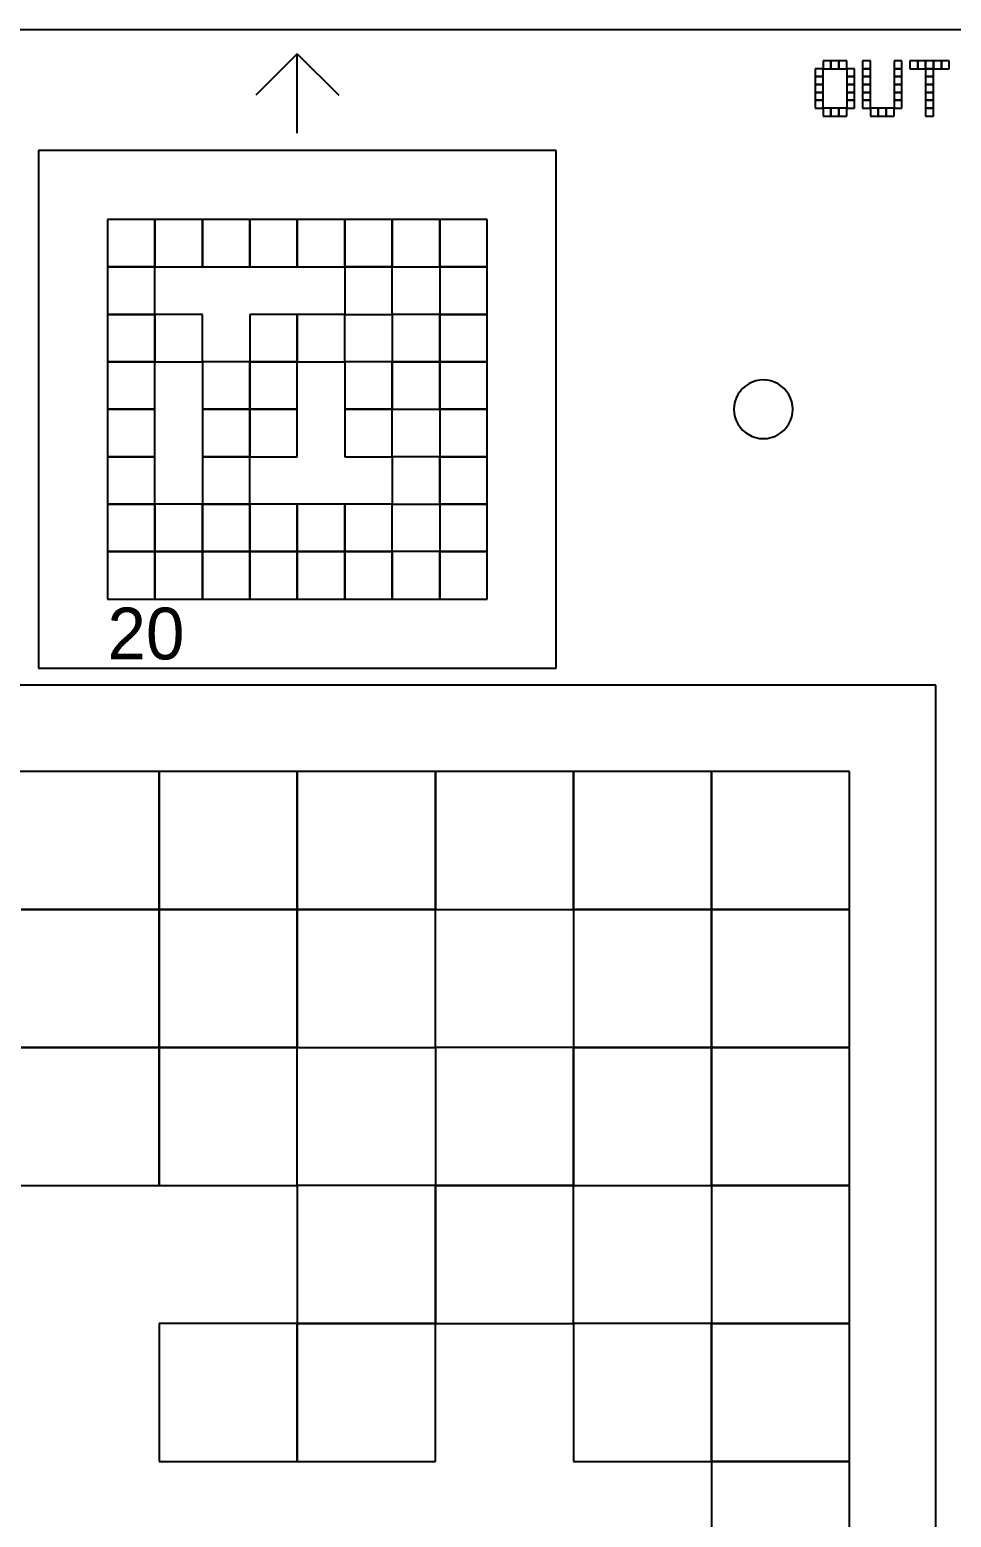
# Model space of a CAD drawing. Extents: x 0 to 150, y -8 to 159.
# Drawn here: x 59.5 to 112.9, y 63.8 to 150 of the extents above; entities that cross this region are included whole.
import ezdxf

# ---------------------------------------------------------------- set-up
doc = ezdxf.new("R2010")
doc.units = 0
for name, color, linetype in [('BLACK_POCKET', 7, 'CONTINUOUS'), ('BOARD_TEXT', 2, 'CONTINUOUS'), ('CUT', 1, 'CONTINUOUS'), ('LABEL', 3, 'CONTINUOUS'), ('MOUNT_HOLE', 5, 'CONTINUOUS'), ('ORIENTATION', 1, 'CONTINUOUS'), ('QUIET_ZONE', 4, 'CONTINUOUS'), ('TAG_BOUNDARY', 8, 'CONTINUOUS')]:
    doc.layers.add(name, color=color, linetype=linetype)

msp = doc.modelspace()

# ---------------------------------------------------------------- linework, layer by layer
at = {"layer": 'BLACK_POCKET'}
for p, q in [((66.75, 139), (64, 139)), ((64, 139), (64, 136.25)), ((66.75, 136.25), (66.75, 139)), ((69.5, 139), (66.75, 139)), ((66.75, 139), (66.75, 136.25)), ((69.5, 136.25), (69.5, 139)), ((72.25, 139), (69.5, 139)), ((69.5, 139), (69.5, 136.25)), ((72.25, 136.25), (72.25, 139)), ((75, 139), (72.25, 139)), ((72.25, 139), (72.25, 136.25)), ((75, 136.25), (75, 139)), ((77.75, 139), (75, 139)), ((75, 139), (75, 136.25)), ((77.75, 136.25), (77.75, 139)), ((80.5, 139), (77.75, 139)), ((77.75, 139), (77.75, 136.25)), ((80.5, 136.25), (80.5, 139)), ((83.25, 139), (80.5, 139)), ((80.5, 139), (80.5, 136.25)), ((83.25, 136.25), (83.25, 139)), ((86, 139), (83.25, 139)), ((83.25, 139), (83.25, 136.25)), ((86, 136.25), (86, 139)), ((64, 136.25), (66.75, 136.25)), ((66.75, 136.25), (64, 136.25)), ((64, 136.25), (64, 133.5)), ((66.75, 136.25), (69.5, 136.25)), ((66.75, 133.5), (66.75, 136.25)), ((69.5, 136.25), (72.25, 136.25)), ((72.25, 136.25), (75, 136.25)), ((75, 136.25), (77.75, 136.25)), ((77.75, 136.25), (80.5, 136.25)), ((80.5, 136.25), (77.75, 136.25)), ((77.75, 136.25), (77.75, 133.5)), ((80.5, 136.25), (83.25, 136.25)), ((80.5, 133.5), (80.5, 136.25)), ((83.25, 136.25), (86, 136.25)), ((86, 136.25), (83.25, 136.25)), ((83.25, 136.25), (83.25, 133.5)), ((86, 133.5), (86, 136.25)), ((64, 133.5), (66.75, 133.5)), ((66.75, 133.5), (64, 133.5)), ((64, 133.5), (64, 130.75)), ((66.75, 130.75), (66.75, 133.5)), ((69.5, 133.5), (66.75, 133.5)), ((66.75, 133.5), (66.75, 130.75)), ((69.5, 130.75), (69.5, 133.5)), ((75, 133.5), (72.25, 133.5)), ((72.25, 133.5), (72.25, 130.75)), ((75, 130.75), (75, 133.5)), ((77.75, 133.5), (75, 133.5)), ((75, 133.5), (75, 130.75)), ((77.75, 133.5), (80.5, 133.5)), ((77.75, 130.75), (77.75, 133.5)), ((83.25, 133.5), (80.5, 133.5)), ((80.5, 133.5), (80.5, 130.75)), ((83.25, 133.5), (86, 133.5)), ((83.25, 130.75), (83.25, 133.5)), ((86, 133.5), (83.25, 133.5)), ((83.25, 133.5), (83.25, 130.75)), ((86, 130.75), (86, 133.5)), ((64, 130.75), (66.75, 130.75)), ((66.75, 130.75), (64, 130.75)), ((64, 130.75), (64, 128)), ((66.75, 130.75), (69.5, 130.75)), ((66.75, 128), (66.75, 130.75)), ((72.25, 130.75), (69.5, 130.75)), ((69.5, 130.75), (69.5, 128)), ((72.25, 130.75), (75, 130.75)), ((72.25, 128), (72.25, 130.75)), ((75, 130.75), (72.25, 130.75)), ((72.25, 130.75), (72.25, 128)), ((75, 130.75), (77.75, 130.75)), ((75, 128), (75, 130.75)), ((80.5, 130.75), (77.75, 130.75)), ((77.75, 130.75), (77.75, 128)), ((80.5, 130.75), (83.25, 130.75)), ((80.5, 128), (80.5, 130.75)), ((83.25, 130.75), (80.5, 130.75)), ((80.5, 130.75), (80.5, 128)), ((83.25, 130.75), (86, 130.75)), ((83.25, 128), (83.25, 130.75)), ((86, 130.75), (83.25, 130.75)), ((83.25, 130.75), (83.25, 128)), ((86, 128), (86, 130.75)), ((64, 128), (66.75, 128)), ((66.75, 128), (64, 128)), ((64, 128), (64, 125.25)), ((66.75, 125.25), (66.75, 128)), ((69.5, 128), (72.25, 128)), ((72.25, 128), (69.5, 128)), ((69.5, 128), (69.5, 125.25)), ((72.25, 128), (75, 128)), ((72.25, 125.25), (72.25, 128)), ((75, 128), (72.25, 128)), ((72.25, 128), (72.25, 125.25)), ((75, 125.25), (75, 128)), ((77.75, 128), (80.5, 128)), ((80.5, 128), (77.75, 128)), ((77.75, 128), (77.75, 125.25)), ((80.5, 128), (83.25, 128)), ((80.5, 125.25), (80.5, 128)), ((83.25, 128), (86, 128)), ((86, 128), (83.25, 128)), ((83.25, 128), (83.25, 125.25)), ((86, 125.25), (86, 128)), ((64, 125.25), (66.75, 125.25)), ((66.75, 125.25), (64, 125.25)), ((64, 125.25), (64, 122.5)), ((66.75, 122.5), (66.75, 125.25)), ((69.5, 125.25), (72.25, 125.25)), ((72.25, 125.25), (69.5, 125.25)), ((69.5, 125.25), (69.5, 122.5)), ((72.25, 125.25), (75, 125.25)), ((72.25, 122.5), (72.25, 125.25)), ((77.75, 125.25), (80.5, 125.25)), ((83.25, 125.25), (80.5, 125.25)), ((80.5, 125.25), (80.5, 122.5)), ((83.25, 125.25), (86, 125.25)), ((83.25, 122.5), (83.25, 125.25)), ((86, 125.25), (83.25, 125.25)), ((83.25, 125.25), (83.25, 122.5)), ((86, 122.5), (86, 125.25)), ((64, 122.5), (66.75, 122.5)), ((66.75, 122.5), (64, 122.5)), ((64, 122.5), (64, 119.75)), ((66.75, 119.75), (66.75, 122.5)), ((69.5, 122.5), (66.75, 122.5)), ((66.75, 122.5), (66.75, 119.75)), ((69.5, 122.5), (72.25, 122.5)), ((69.5, 119.75), (69.5, 122.5)), ((72.25, 122.5), (69.5, 122.5)), ((69.5, 122.5), (69.5, 119.75)), ((72.25, 119.75), (72.25, 122.5)), ((75, 122.5), (72.25, 122.5)), ((72.25, 122.5), (72.25, 119.75)), ((75, 119.75), (75, 122.5)), ((77.75, 122.5), (75, 122.5)), ((75, 122.5), (75, 119.75)), ((77.75, 119.75), (77.75, 122.5)), ((80.5, 122.5), (77.75, 122.5)), ((77.75, 122.5), (77.75, 119.75)), ((80.5, 122.5), (83.25, 122.5)), ((80.5, 119.75), (80.5, 122.5)), ((83.25, 122.5), (86, 122.5)), ((86, 122.5), (83.25, 122.5)), ((83.25, 122.5), (83.25, 119.75)), ((86, 119.75), (86, 122.5)), ((64, 119.75), (66.75, 119.75)), ((66.75, 119.75), (64, 119.75)), ((64, 119.75), (64, 117)), ((66.75, 119.75), (69.5, 119.75)), ((66.75, 117), (66.75, 119.75)), ((69.5, 119.75), (66.75, 119.75)), ((66.75, 119.75), (66.75, 117)), ((69.5, 119.75), (72.25, 119.75)), ((69.5, 117), (69.5, 119.75)), ((72.25, 119.75), (69.5, 119.75)), ((69.5, 119.75), (69.5, 117)), ((72.25, 119.75), (75, 119.75)), ((72.25, 117), (72.25, 119.75)), ((75, 119.75), (72.25, 119.75)), ((72.25, 119.75), (72.25, 117)), ((75, 119.75), (77.75, 119.75)), ((75, 117), (75, 119.75)), ((77.75, 119.75), (75, 119.75)), ((75, 119.75), (75, 117)), ((77.75, 119.75), (80.5, 119.75)), ((77.75, 117), (77.75, 119.75)), ((80.5, 119.75), (77.75, 119.75)), ((77.75, 119.75), (77.75, 117)), ((80.5, 117), (80.5, 119.75)), ((83.25, 119.75), (80.5, 119.75)), ((80.5, 119.75), (80.5, 117)), ((83.25, 119.75), (86, 119.75)), ((83.25, 117), (83.25, 119.75)), ((86, 119.75), (83.25, 119.75)), ((83.25, 119.75), (83.25, 117)), ((86, 117), (86, 119.75)), ((64, 117), (66.75, 117)), ((66.75, 117), (69.5, 117)), ((69.5, 117), (72.25, 117)), ((72.25, 117), (75, 117)), ((75, 117), (77.75, 117)), ((77.75, 117), (80.5, 117)), ((80.5, 117), (83.25, 117)), ((83.25, 117), (86, 117)), ((67, 107), (59, 107)), ((67, 99), (67, 107)), ((75, 107), (67, 107)), ((67, 107), (67, 99)), ((75, 99), (75, 107)), ((83, 107), (75, 107)), ((75, 107), (75, 99)), ((83, 99), (83, 107)), ((91, 107), (83, 107)), ((83, 107), (83, 99)), ((91, 99), (91, 107)), ((99, 107), (91, 107)), ((91, 107), (91, 99)), ((99, 99), (99, 107)), ((107, 107), (99, 107)), ((99, 107), (99, 99)), ((107, 99), (107, 107)), ((59, 99), (67, 99)), ((67, 99), (59, 99)), ((67, 99), (75, 99)), ((67, 91), (67, 99)), ((75, 99), (67, 99)), ((67, 99), (67, 91)), ((75, 99), (83, 99)), ((75, 91), (75, 99)), ((83, 99), (75, 99)), ((75, 99), (75, 91)), ((83, 99), (91, 99)), ((83, 91), (83, 99)), ((91, 99), (99, 99)), ((99, 99), (91, 99)), ((91, 99), (91, 91)), ((99, 99), (107, 99)), ((99, 91), (99, 99)), ((107, 99), (99, 99)), ((99, 99), (99, 91)), ((107, 91), (107, 99)), ((59, 91), (67, 91)), ((67, 91), (59, 91)), ((67, 91), (75, 91)), ((67, 83), (67, 91)), ((75, 91), (67, 91)), ((67, 91), (67, 83)), ((75, 91), (83, 91)), ((75, 83), (75, 91)), ((91, 91), (83, 91)), ((83, 91), (83, 83)), ((91, 91), (99, 91)), ((91, 83), (91, 91)), ((99, 91), (91, 91)), ((91, 91), (91, 83)), ((99, 91), (107, 91)), ((99, 83), (99, 91)), ((107, 91), (99, 91)), ((99, 91), (99, 83)), ((107, 83), (107, 91)), ((59, 83), (67, 83)), ((67, 83), (75, 83)), ((83, 83), (75, 83)), ((75, 83), (75, 75)), ((83, 83), (91, 83)), ((83, 75), (83, 83)), ((91, 83), (83, 83)), ((83, 83), (83, 75)), ((91, 83), (99, 83)), ((91, 75), (91, 83)), ((99, 83), (107, 83)), ((107, 83), (99, 83)), ((99, 83), (99, 75)), ((107, 75), (107, 83)), ((75, 75), (67, 75)), ((67, 75), (67, 67)), ((75, 75), (83, 75)), ((75, 67), (75, 75)), ((83, 75), (75, 75)), ((75, 75), (75, 67)), ((83, 75), (91, 75)), ((83, 67), (83, 75)), ((99, 75), (91, 75)), ((91, 75), (91, 67)), ((99, 75), (107, 75)), ((99, 67), (99, 75)), ((107, 75), (99, 75)), ((99, 75), (99, 67)), ((107, 67), (107, 75)), ((67, 67), (75, 67)), ((75, 67), (83, 67)), ((91, 67), (99, 67)), ((99, 67), (107, 67)), ((107, 67), (99, 67)), ((99, 67), (99, 59)), ((107, 59), (107, 67))]:
    msp.add_line(p, q, dxfattribs=at)
at = {"layer": 'BOARD_TEXT'}
for p, q in [((105.457143, 147.742857), (105, 147.742857)), ((105, 147.742857), (105, 147.285714)), ((105.914286, 148.2), (105.457143, 148.2)), ((105.457143, 148.2), (105.457143, 147.742857)), ((105.457143, 147.742857), (105.914286, 147.742857)), ((105.457143, 147.285714), (105.457143, 147.742857)), ((105.914286, 147.742857), (105.914286, 148.2)), ((106.371429, 148.2), (105.914286, 148.2)), ((105.914286, 148.2), (105.914286, 147.742857)), ((105.914286, 147.742857), (106.371429, 147.742857)), ((106.371429, 147.742857), (106.371429, 148.2)), ((106.828571, 148.2), (106.371429, 148.2)), ((106.371429, 148.2), (106.371429, 147.742857)), ((106.371429, 147.742857), (106.828571, 147.742857)), ((106.828571, 147.742857), (106.828571, 148.2)), ((107.285714, 147.742857), (106.828571, 147.742857)), ((106.828571, 147.742857), (106.828571, 147.285714)), ((107.285714, 147.285714), (107.285714, 147.742857)), ((108.2, 148.2), (107.742857, 148.2)), ((107.742857, 148.2), (107.742857, 147.742857)), ((107.742857, 147.742857), (108.2, 147.742857)), ((108.2, 147.742857), (107.742857, 147.742857)), ((107.742857, 147.742857), (107.742857, 147.285714)), ((108.2, 147.742857), (108.2, 148.2)), ((108.2, 147.285714), (108.2, 147.742857)), ((110.028571, 148.2), (109.571429, 148.2)), ((109.571429, 148.2), (109.571429, 147.742857)), ((109.571429, 147.742857), (110.028571, 147.742857)), ((110.028571, 147.742857), (109.571429, 147.742857)), ((109.571429, 147.742857), (109.571429, 147.285714)), ((110.028571, 147.742857), (110.028571, 148.2)), ((110.028571, 147.285714), (110.028571, 147.742857)), ((110.942857, 148.2), (110.485714, 148.2)), ((110.485714, 148.2), (110.485714, 147.742857)), ((110.485714, 147.742857), (110.942857, 147.742857)), ((110.942857, 147.742857), (110.942857, 148.2)), ((111.4, 148.2), (110.942857, 148.2)), ((110.942857, 148.2), (110.942857, 147.742857)), ((110.942857, 147.742857), (111.4, 147.742857)), ((111.4, 147.742857), (111.4, 148.2)), ((111.857143, 148.2), (111.4, 148.2)), ((111.4, 148.2), (111.4, 147.742857)), ((111.4, 147.742857), (111.857143, 147.742857)), ((111.857143, 147.742857), (111.4, 147.742857)), ((111.4, 147.742857), (111.4, 147.285714)), ((111.857143, 147.742857), (111.857143, 148.2)), ((112.314286, 148.2), (111.857143, 148.2)), ((111.857143, 148.2), (111.857143, 147.742857)), ((111.857143, 147.742857), (112.314286, 147.742857)), ((111.857143, 147.285714), (111.857143, 147.742857)), ((112.314286, 147.742857), (112.314286, 148.2)), ((112.771429, 148.2), (112.314286, 148.2)), ((112.314286, 148.2), (112.314286, 147.742857)), ((112.314286, 147.742857), (112.771429, 147.742857)), ((112.771429, 147.742857), (112.771429, 148.2)), ((105, 147.285714), (105.457143, 147.285714)), ((105.457143, 147.285714), (105, 147.285714)), ((105, 147.285714), (105, 146.828571)), ((105, 146.828571), (105.457143, 146.828571)), ((105.457143, 146.828571), (105, 146.828571)), ((105, 146.828571), (105, 146.371429)), ((105.457143, 146.828571), (105.457143, 147.285714)), ((105.457143, 146.371429), (105.457143, 146.828571)), ((106.828571, 147.285714), (107.285714, 147.285714)), ((107.285714, 147.285714), (106.828571, 147.285714)), ((106.828571, 147.285714), (106.828571, 146.828571)), ((106.828571, 146.828571), (107.285714, 146.828571)), ((107.285714, 146.828571), (106.828571, 146.828571)), ((106.828571, 146.828571), (106.828571, 146.371429)), ((107.285714, 146.828571), (107.285714, 147.285714)), ((107.285714, 146.371429), (107.285714, 146.828571)), ((107.742857, 147.285714), (108.2, 147.285714)), ((108.2, 147.285714), (107.742857, 147.285714)), ((107.742857, 147.285714), (107.742857, 146.828571)), ((107.742857, 146.828571), (108.2, 146.828571)), ((108.2, 146.828571), (107.742857, 146.828571)), ((107.742857, 146.828571), (107.742857, 146.371429)), ((108.2, 146.828571), (108.2, 147.285714)), ((108.2, 146.371429), (108.2, 146.828571)), ((109.571429, 147.285714), (110.028571, 147.285714)), ((110.028571, 147.285714), (109.571429, 147.285714)), ((109.571429, 147.285714), (109.571429, 146.828571)), ((109.571429, 146.828571), (110.028571, 146.828571)), ((110.028571, 146.828571), (109.571429, 146.828571)), ((109.571429, 146.828571), (109.571429, 146.371429)), ((110.028571, 146.828571), (110.028571, 147.285714)), ((110.028571, 146.371429), (110.028571, 146.828571)), ((111.4, 147.285714), (111.857143, 147.285714)), ((111.857143, 147.285714), (111.4, 147.285714)), ((111.4, 147.285714), (111.4, 146.828571)), ((111.4, 146.828571), (111.857143, 146.828571)), ((111.857143, 146.828571), (111.4, 146.828571)), ((111.4, 146.828571), (111.4, 146.371429)), ((111.857143, 146.828571), (111.857143, 147.285714)), ((111.857143, 146.371429), (111.857143, 146.828571)), ((105, 146.371429), (105.457143, 146.371429)), ((105.457143, 146.371429), (105, 146.371429)), ((105, 146.371429), (105, 145.914286)), ((105, 145.914286), (105.457143, 145.914286)), ((105.457143, 145.914286), (105, 145.914286)), ((105, 145.914286), (105, 145.457143)), ((105.457143, 145.914286), (105.457143, 146.371429)), ((105.457143, 145.457143), (105.457143, 145.914286)), ((106.828571, 146.371429), (107.285714, 146.371429)), ((107.285714, 146.371429), (106.828571, 146.371429)), ((106.828571, 146.371429), (106.828571, 145.914286)), ((106.828571, 145.914286), (107.285714, 145.914286)), ((107.285714, 145.914286), (106.828571, 145.914286)), ((106.828571, 145.914286), (106.828571, 145.457143)), ((107.285714, 145.914286), (107.285714, 146.371429)), ((107.285714, 145.457143), (107.285714, 145.914286)), ((107.742857, 146.371429), (108.2, 146.371429)), ((108.2, 146.371429), (107.742857, 146.371429)), ((107.742857, 146.371429), (107.742857, 145.914286)), ((107.742857, 145.914286), (108.2, 145.914286)), ((108.2, 145.914286), (107.742857, 145.914286)), ((107.742857, 145.914286), (107.742857, 145.457143)), ((108.2, 145.914286), (108.2, 146.371429)), ((108.2, 145.457143), (108.2, 145.914286)), ((109.571429, 146.371429), (110.028571, 146.371429)), ((110.028571, 146.371429), (109.571429, 146.371429)), ((109.571429, 146.371429), (109.571429, 145.914286)), ((109.571429, 145.914286), (110.028571, 145.914286)), ((110.028571, 145.914286), (109.571429, 145.914286)), ((109.571429, 145.914286), (109.571429, 145.457143)), ((110.028571, 145.914286), (110.028571, 146.371429)), ((110.028571, 145.457143), (110.028571, 145.914286)), ((111.4, 146.371429), (111.857143, 146.371429)), ((111.857143, 146.371429), (111.4, 146.371429)), ((111.4, 146.371429), (111.4, 145.914286)), ((111.4, 145.914286), (111.857143, 145.914286)), ((111.857143, 145.914286), (111.4, 145.914286)), ((111.4, 145.914286), (111.4, 145.457143)), ((111.857143, 145.914286), (111.857143, 146.371429)), ((111.857143, 145.457143), (111.857143, 145.914286)), ((105, 145.457143), (105.457143, 145.457143)), ((105.914286, 145.457143), (105.457143, 145.457143)), ((105.457143, 145.457143), (105.457143, 145)), ((105.457143, 145), (105.914286, 145)), ((105.914286, 145), (105.914286, 145.457143)), ((106.371429, 145.457143), (105.914286, 145.457143)), ((105.914286, 145.457143), (105.914286, 145)), ((105.914286, 145), (106.371429, 145)), ((106.371429, 145), (106.371429, 145.457143)), ((106.828571, 145.457143), (106.371429, 145.457143)), ((106.371429, 145.457143), (106.371429, 145)), ((106.371429, 145), (106.828571, 145)), ((106.828571, 145.457143), (107.285714, 145.457143)), ((106.828571, 145), (106.828571, 145.457143)), ((107.742857, 145.457143), (108.2, 145.457143)), ((108.657143, 145.457143), (108.2, 145.457143)), ((108.2, 145.457143), (108.2, 145)), ((108.2, 145), (108.657143, 145)), ((108.657143, 145), (108.657143, 145.457143)), ((109.114286, 145.457143), (108.657143, 145.457143)), ((108.657143, 145.457143), (108.657143, 145)), ((108.657143, 145), (109.114286, 145)), ((109.114286, 145), (109.114286, 145.457143)), ((109.571429, 145.457143), (109.114286, 145.457143)), ((109.114286, 145.457143), (109.114286, 145)), ((109.114286, 145), (109.571429, 145)), ((109.571429, 145.457143), (110.028571, 145.457143)), ((109.571429, 145), (109.571429, 145.457143)), ((111.4, 145.457143), (111.857143, 145.457143)), ((111.857143, 145.457143), (111.4, 145.457143)), ((111.4, 145.457143), (111.4, 145)), ((111.4, 145), (111.857143, 145)), ((111.857143, 145), (111.857143, 145.457143))]:
    msp.add_line(p, q, dxfattribs=at)
at = {"layer": 'CUT'}
msp.add_line((150, 150), (0, 150), dxfattribs=at)
at = {"layer": 'MOUNT_HOLE'}
for p, q in [((100.965106, 129.348701), (100.797918, 129.202082)), ((101.15, 129.472243), (100.965106, 129.348701)), ((101.349438, 129.570595), (101.15, 129.472243)), ((101.560008, 129.642074), (101.349438, 129.570595)), ((101.778105, 129.685456), (101.560008, 129.642074)), ((102, 129.7), (101.778105, 129.685456)), ((102.221895, 129.685456), (102, 129.7)), ((102.439992, 129.642074), (102.221895, 129.685456)), ((102.650562, 129.570595), (102.439992, 129.642074)), ((102.85, 129.472243), (102.650562, 129.570595)), ((103.034894, 129.348701), (102.85, 129.472243)), ((103.202082, 129.202082), (103.034894, 129.348701)), ((100.429405, 128.650562), (100.357926, 128.439992)), ((100.527757, 128.85), (100.429405, 128.650562)), ((100.651299, 129.034894), (100.527757, 128.85)), ((100.797918, 129.202082), (100.651299, 129.034894)), ((103.348701, 129.034894), (103.202082, 129.202082)), ((103.472243, 128.85), (103.348701, 129.034894)), ((103.570595, 128.650562), (103.472243, 128.85)), ((103.642074, 128.439992), (103.570595, 128.650562)), ((100.314544, 128.221895), (100.3, 128)), ((100.3, 128), (100.314544, 127.778105)), ((100.357926, 128.439992), (100.314544, 128.221895)), ((100.314544, 127.778105), (100.357926, 127.560008)), ((103.685456, 128.221895), (103.642074, 128.439992)), ((103.642074, 127.560008), (103.685456, 127.778105)), ((103.7, 128), (103.685456, 128.221895)), ((103.685456, 127.778105), (103.7, 128)), ((100.357926, 127.560008), (100.429405, 127.349438)), ((100.429405, 127.349438), (100.527757, 127.15)), ((100.527757, 127.15), (100.651299, 126.965106)), ((100.651299, 126.965106), (100.797918, 126.797918)), ((100.797918, 126.797918), (100.965106, 126.651299)), ((103.034894, 126.651299), (103.202082, 126.797918)), ((103.202082, 126.797918), (103.348701, 126.965106)), ((103.348701, 126.965106), (103.472243, 127.15)), ((103.472243, 127.15), (103.570595, 127.349438)), ((103.570595, 127.349438), (103.642074, 127.560008)), ((100.965106, 126.651299), (101.15, 126.527757)), ((101.15, 126.527757), (101.349438, 126.429405)), ((101.349438, 126.429405), (101.560008, 126.357926)), ((101.560008, 126.357926), (101.778105, 126.314544)), ((101.778105, 126.314544), (102, 126.3)), ((102, 126.3), (102.221895, 126.314544)), ((102.221895, 126.314544), (102.439992, 126.357926)), ((102.439992, 126.357926), (102.650562, 126.429405)), ((102.650562, 126.429405), (102.85, 126.527757)), ((102.85, 126.527757), (103.034894, 126.651299))]:
    msp.add_line(p, q, dxfattribs=at)
at = {"layer": 'ORIENTATION'}
for p, q in [((75, 148.6), (72.6, 146.2)), ((75, 144), (75, 148.6)), ((75, 148.6), (77.4, 146.2))]:
    msp.add_line(p, q, dxfattribs=at)
at = {"layer": 'QUIET_ZONE'}
for p, q in [((90, 143), (60, 143)), ((60, 143), (60, 113)), ((90, 113), (90, 143)), ((60, 113), (90, 113)), ((112, 112), (38, 112)), ((112, 38), (112, 112))]:
    msp.add_line(p, q, dxfattribs=at)
at = {"layer": 'TAG_BOUNDARY'}
for p, q in [((86, 139), (64, 139)), ((64, 139), (64, 117)), ((86, 117), (86, 139)), ((64, 117), (86, 117)), ((107, 107), (43, 107)), ((107, 43), (107, 107))]:
    msp.add_line(p, q, dxfattribs=at)

# ---------------------------------------------------------------- texts
at = {"layer": 'LABEL'}
msp.add_text('20', height=3, dxfattribs=at).set_placement((64, 113.5))

doc.saveas('drawing.dxf')
